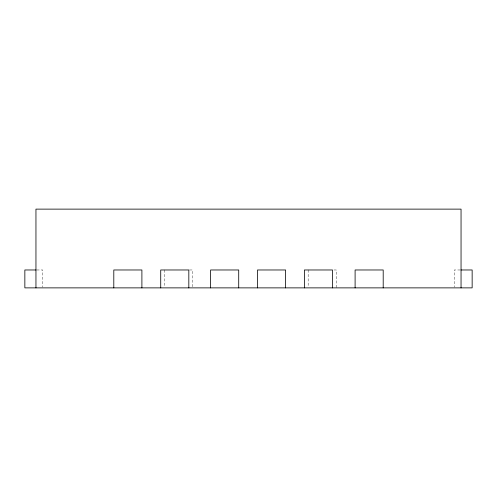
<?xml version="1.0" encoding="UTF-8"?>
<svg xmlns="http://www.w3.org/2000/svg" width="497" height="497" viewBox="0 0 497 497"><rect width="100%" height="100%" fill="white"/><g stroke="black" fill="none" stroke-linecap="round" stroke-linejoin="round"><path stroke-width="0.37" stroke-dasharray="2.48 1.86" d="M36.784 269.977L42.748 269.977L42.748 287.129M189.556 269.977L192.594 269.977L192.594 287.875M333.99 269.977L336.264 269.977L336.264 287.875M460.216 269.977L454.252 269.977L454.252 287.129M308.165 269.977L308.165 287.129M164.495 269.977L164.495 287.129"/><path stroke-width="0.75" d="M36.039 269.977L24.85 269.977L24.85 287.875L472.15 287.875L472.15 269.977L460.961 269.977M461.048 287.875L461.048 209.125L35.952 209.125L35.952 287.875M383.199 287.875L383.199 269.977L355.1 269.977L355.1 287.875M332.493 287.875L332.493 269.977L304.394 269.977L304.394 287.875M285.613 287.875L285.613 269.977L257.514 269.977L257.514 287.875M238.715 287.875L238.715 269.977L210.61 269.977L210.61 287.875M188.823 287.875L188.823 269.977L160.724 269.977L160.724 287.875M141.9 287.875L141.9 269.977L113.801 269.977L113.801 287.875"/></g></svg>
